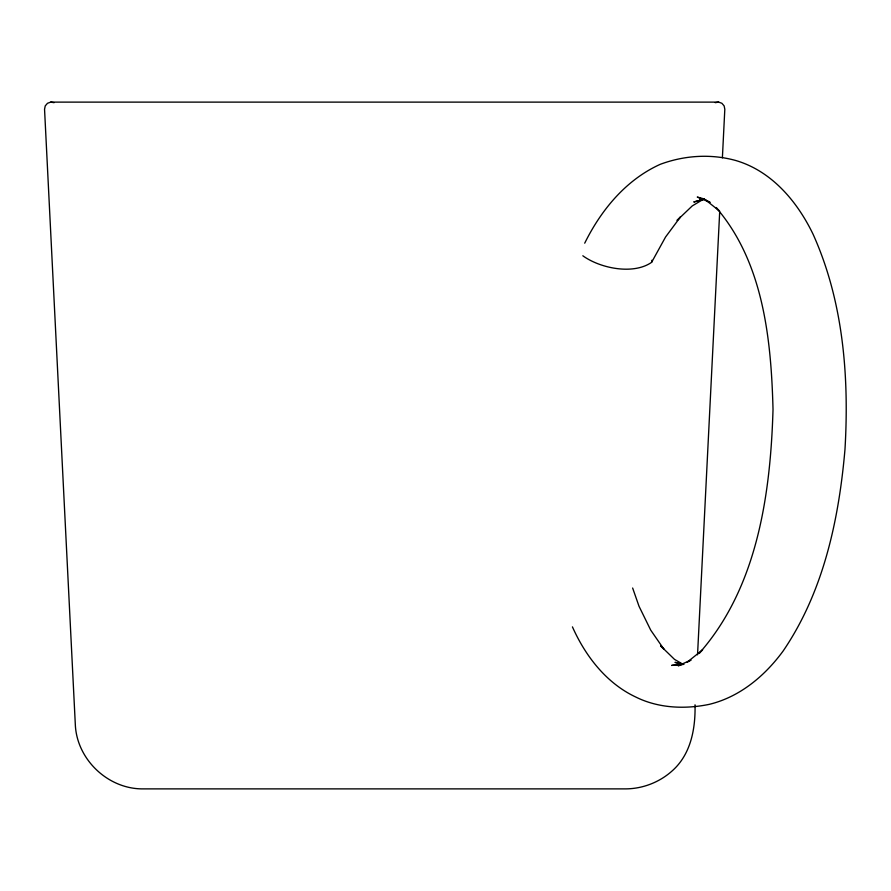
<?xml version="1.0" encoding="UTF-8"?>
<svg xmlns="http://www.w3.org/2000/svg" width="891" height="891" viewBox="0 0 891 891"><rect width="100%" height="100%" fill="white"/><g stroke="black" fill="none" stroke-linecap="round" stroke-linejoin="round"><path stroke-width="1.34" d="M695.036 704.803C695.526 728.259 691.104 753.541 673.006 770.136C660.309 781.897 643.436 788.646 626.117 788.88L143.251 788.88C108.101 789.348 76.581 759.366 75.301 724.238L44.55 109.237L45.241 105.884L47.49 103.289L50.698 102.12L718.669 102.12L721.888 103.289L724.127 105.884L724.817 109.237L722.389 157.83M697.542 654.829L719.683 211.969M582.825 255.773C600.144 268.336 633.211 275.13 651.611 262.333L651.945 260.228M584.708 243.187C601.057 210.076 625.972 179.77 660.242 164.323C684.288 155.39 710.572 153.642 735.353 160.391C771.573 170.805 797.289 201.477 813.104 234.3C843.32 301.392 849.257 376.681 844.98 449.354C838.888 519.642 823.496 591.78 783.178 650.942C764.901 675.913 739.842 696.962 709.236 704.358C684.767 709.414 658.304 708.245 635.717 697.007C606.303 683.174 585.398 656.021 572.434 626.874M651.611 262.333L665.555 237.028L680.434 216.97L677.049 220.422L692.262 205.91L704.168 198.793M690.837 660.242L687.239 662.124L702.609 649.851L699.045 653.504C757.406 587.525 770.503 494.405 773.02 409.426C771.194 339.649 763.52 262.511 716.086 207.503L719.627 211.134L705.449 199.851L710.272 202.368M690.748 660.131L678.24 665.789L682.15 664.742M701.462 199.918L693.777 201.979L704.369 199.205M715.284 102.665L718.669 102.12M683.442 663.995L671.647 665.41L680.379 664.686M702.13 198.682L699.658 198.893L704.781 199.261M50.698 102.12L54.084 102.665M683.954 664.307L674.988 662.358L681.426 664.085M702.509 198.47L697.263 197.067L709.113 202.012M683.453 664.508L674.509 659.385L660.654 645.908L663.984 649.305L650.753 630.193L639.036 606.314L632.632 588.015"/></g></svg>
